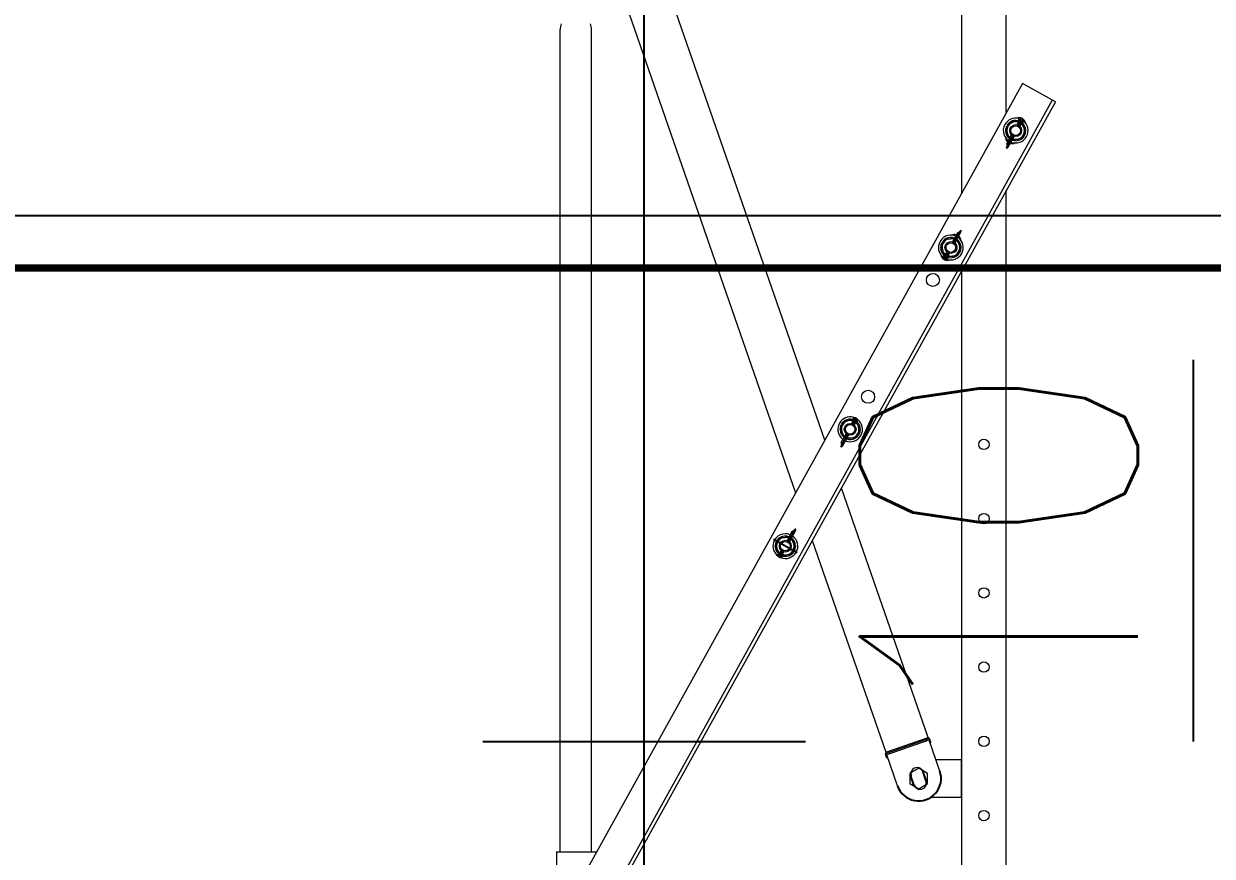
# Model space of a CAD drawing. Header units: millimetres. Extents: x -37020 to 35906, y -101 to 52234.
# Drawn here: x -52.856 to -51.255, y 326.34 to 327.462 of the extents above; entities that cross this region are included whole.
import ezdxf

# ---------------------------------------------------------------- set-up
doc = ezdxf.new("R2010")
doc.units = ezdxf.units.MM
doc.header["$PDMODE"] = 35
doc.header["$PDSIZE"] = 1
for name, pattern in [('CENTER', [50.8, 31.75, -6.35, 6.35, -6.35]), ('DASHED2', [0.375, 0.25, -0.125]), ('HIDDEN', [9.525, 6.35, -3.175]), ('TRAZO_Y_PUNTO2', [12.7, 6.35, -3.175, 0, -3.175])]:
    doc.linetypes.add(name, pattern=pattern)
for name, color, linetype in [('Catenaria', 2, 'Continuous'), ('ME-RIELES', 240, 'TRAZO_Y_PUNTO2'), ('unifilar VIAS Ppales', 5, 'DASHED2')]:
    doc.layers.add(name, color=color, linetype=linetype)
doc.styles.add('Romans', font='romans.shx', dxfattribs={"width": 0.8})
doc.styles.add('Romans PF', font='romans.shx', dxfattribs={"width": 0.8})
doc.styles.get("Standard").update_dxf_attribs({"font": 'arial.ttf'})
doc.dimstyles.get("Standard").update_dxf_attribs({"dimtxt": 0.18, "dimasz": 0.18, "dimexe": 0.18, "dimexo": 0.0625, "dimgap": 0.09, "dimtad": 0, "dimtih": 1, "dimtoh": 1, "dimdec": 4, "dimzin": 0, "dimdsep": 46, "dimtxsty": 'Standard', "dimcen": 0.09, "dimadec": 0, "dimazin": 0, "dimtfac": 1, "dimtdec": 4, "dimtofl": 0, "dimtmove": 0, "dimatfit": 3, "dimfxl": 1, "dimtolj": 1, "dimtzin": 0, "dimarcsym": 0})

# ---------------------------------------------------------------- blocks, each defined once
blk = doc.blocks.new('ménsula móvil OUT G 3.2m')
at = {"color": 251, "linetype": 'Continuous', "lineweight": 15}
for p, q in [((1604.4, 96.3), (1579.8, 51.8)), ((1604.4, 96.3), (2697.7, -509.8)), ((1602.1, 92.1), (2695.4, -513.9)), ((1579.8, 51.8), (2673.1, -554.2)), ((1630.6, 47.8), (1631.1, 48.8)), ((1631.1, 48.8), (1631.2, 49)), ((1631.3, 49.4), (1631.3, 47.7)), ((1631.5, 49.6), (1632.2, 50.7)), ((1632.2, 50.7), (1632.3, 50.7)), ((1632.9, 48.5), (1632.6, 47.8)), ((1633, 49.9), (1632.9, 49.9)), ((1633.3, 49.1), (1632.9, 48.5)), ((1633.1, 49.9), (1633, 49.9)), ((1633, 49.9), (1633, 49.9)), ((1633, 49.9), (1633, 49.9)), ((1633.2, 50), (1633.1, 49.9)), ((1633.1, 49.9), (1633.1, 49.9)), ((1633.3, 50), (1633.2, 50)), ((1633.2, 50), (1633.2, 50)), ((1633.8, 50.2), (1633.3, 50)), ((1634.3, 50.4), (1633.8, 50.2)), ((1634.6, 50.5), (1634.3, 50.4)), ((1634.7, 50.5), (1634.6, 50.5)), ((1636.2, 48.8), (1635.5, 47.4)), ((1636.2, 48.8), (1637.4, 48.1)), ((1631.7, 47.6), (1631.7, 47.7)), ((1631.7, 47.7), (1631.7, 47.7)), ((1631.8, 47.5), (1631.7, 47.6)), ((1631.7, 47.6), (1631.7, 47.6)), ((1631.7, 47.6), (1631.7, 47.6)), ((1631.8, 47.4), (1631.8, 47.5)), ((1631.8, 47.5), (1631.8, 47.5)), ((1631.8, 47.3), (1631.8, 47.4)), ((1631.9, 46.7), (1631.8, 47.3)), ((1632, 46.3), (1631.9, 46.7)), ((1632.1, 46), (1632, 46.3)), ((1632.1, 45.9), (1632.1, 46)), ((1634.4, 45.5), (1635.1, 46.8)), ((1635.6, 44.8), (1634.4, 45.5)), ((1635.1, 46.8), (1635.3, 47.1)), ((1635.1, 46.8), (1636.2, 46.2)), ((1635.5, 47.4), (1635.3, 47.1)), ((1635.3, 47.1), (1636.3, 46.6)), ((1635.3, 47.1), (1636.3, 46.6)), ((1635.5, 47.4), (1636.5, 46.9)), ((1636.7, 32.7), (1635.8, 31.3)), ((1661.3, 30.6), (1649.2, 37.3)), ((1650.2, 38.5), (1662.3, 31.7)), ((1650.3, 38.8), (1665.6, 30.3)), ((1650.3, 38.8), (1662.1, 32.3)), ((1650.5, 39.1), (1666.2, 30.4)), ((1651, 40.5), (1666.6, 31.9)), ((1662.2, 32.2), (1662.1, 32.3)), ((1662.2, 32.1), (1662.2, 32.2)), ((1662.2, 32.2), (1662.2, 32.2)), ((1662.2, 32.2), (1662.2, 32.2)), ((1662.2, 32), (1662.2, 32.1)), ((1662.2, 32.1), (1662.2, 32.1)), ((1662.3, 32), (1662.2, 32)), ((1618.9, 30.1), (654, 30.1)), ((1638.4, 31.8), (1637.7, 30.2)), ((1661.3, 30.6), (1661.3, 30.6)), ((1661.3, 30.6), (1661.5, 30.6)), ((1661.5, 30.6), (1661.8, 30.6)), ((1661.8, 30.6), (1662.2, 30.6)), ((1662.2, 30.6), (1662.8, 30.7)), ((1662.3, 31.9), (1662.3, 32)), ((1662.3, 31.8), (1662.3, 31.9)), ((1662.3, 31.7), (1662.3, 31.8)), ((1662.5, 31.4), (1662.3, 31.7)), ((1662.6, 31), (1662.5, 31.4)), ((1662.8, 30.7), (1662.6, 31)), ((1665.7, 30.3), (1665.6, 30.3)), ((1665.8, 30.3), (1665.7, 30.3)), ((1665.7, 30.3), (1665.7, 30.3)), ((1665.7, 30.3), (1665.7, 30.3)), ((1665.9, 30.4), (1665.8, 30.4)), ((1665.8, 30.4), (1665.8, 30.3)), ((1666, 30.4), (1665.9, 30.4)), ((1666.1, 30.4), (1666, 30.4)), ((1666, 30.4), (1666, 30.4)), ((1666.2, 30.4), (1666.1, 30.4)), ((1666.6, 30.5), (1666.2, 30.4)), ((1666.6, 31.9), (1666.6, 31.9)), ((1666.6, 31.9), (1666.7, 31.7)), ((1667, 30.6), (1666.6, 30.5)), ((1666.7, 31.7), (1666.8, 31.4)), ((1666.8, 31.4), (1667.1, 31.1)), ((1667.3, 30.6), (1667, 30.6)), ((1667.1, 31.1), (1667.3, 30.6)), ((2741, 30.1), (1723.7, 30.1)), ((654, -30.2), (1727.7, -30.2)), ((1778.4, -30.6), (1777.9, -30.6)), ((1777.9, -30.6), (1778, -30.9)), ((1778, -30.9), (1778.1, -31.3)), ((1778.1, -31.3), (1778.3, -31.7)), ((1778.3, -31.7), (1778.3, -31.8)), ((1794, -40.4), (1778.3, -31.7)), ((1778.3, -31.8), (1778.3, -31.8)), ((1778.3, -31.8), (1778.3, -31.9)), ((1778.3, -31.9), (1778.4, -32)), ((1778.8, -30.6), (1778.4, -30.6)), ((1778.4, -32), (1778.4, -32.1)), ((1779.1, -30.6), (1778.8, -30.6)), ((1779.3, -30.6), (1779.1, -30.6)), ((1794.9, -39.2), (1779.3, -30.6)), ((1779.3, -30.6), (1779.3, -30.6)), ((1832.5, -30.2), (3116, -30.2)), ((2541.4, -30.2), (2490.6, -30.2)), ((2490.6, -65), (2490.6, -30.2)), ((2541.4, -71.8), (2541.4, -30.2)), ((1778.4, -32.1), (1778.4, -32.1)), ((1778.4, -32.1), (1778.4, -32.2)), ((1778.4, -32.2), (1778.5, -32.2)), ((1793.8, -40.7), (1778.5, -32.2)), ((1778.5, -32.2), (1778.5, -32.2)), ((1778.5, -32.2), (1778.5, -32.2)), ((1780.3, -34.5), (1780.6, -34.4)), ((1780.5, -34.9), (1780.3, -34.5)), ((1780.8, -35.3), (1780.5, -34.9)), ((1780.6, -34.4), (1781, -34.3)), ((1780.9, -35.5), (1780.8, -35.3)), ((1781, -35.7), (1780.9, -35.5)), ((1781, -34.3), (1781.4, -34.3)), ((1781, -35.8), (1781, -35.7)), ((1781, -35.8), (1793.1, -42.4)), ((1781.4, -34.3), (1781.5, -34.2)), ((1793.6, -41), (1781.4, -34.3)), ((1781.5, -34.2), (1781.6, -34.2)), ((1781.6, -34.2), (1781.7, -34.2)), ((1781.7, -34.2), (1781.7, -34.2)), ((1781.7, -34.2), (1781.8, -34.2)), ((1781.8, -34.2), (1781.8, -34.2)), ((1781.8, -34.2), (1781.9, -34.2)), ((1781.9, -34.2), (1781.9, -34.2)), ((1781.9, -34.2), (1782, -34.2)), ((1793.8, -40.7), (1782, -34.2)), ((1782, -34.2), (1782, -34.2)), ((1809.7, -47.4), (1808.5, -46.7)), ((1809.7, -47.4), (1809, -48.7)), ((1812, -47.8), (1812, -47.9)), ((1812, -47.9), (1812.1, -48.2)), ((1794.2, -54.5), (1793.2, -56)), ((1795.8, -55.5), (1795.1, -57.1)), ((1806.7, -50), (1807.9, -50.7)), ((1808.6, -49.3), (1807.6, -48.8)), ((1808.8, -49), (1807.8, -48.5)), ((1808.8, -49), (1807.8, -48.5)), ((1809, -48.7), (1807.9, -48.1)), ((1807.9, -50.7), (1808.6, -49.3)), ((1808.6, -49.3), (1808.8, -49)), ((1809, -48.7), (1808.8, -49)), ((1809.4, -52.4), (1809.5, -52.4)), ((1809.5, -52.4), (1809.8, -52.3)), ((1809.8, -52.3), (1810.3, -52.1)), ((1810.3, -52.1), (1810.8, -51.9)), ((1811.2, -50.4), (1810.8, -51)), ((1810.8, -51.9), (1810.9, -51.9)), ((1810.9, -51.9), (1811, -51.8)), ((1810.9, -51.9), (1810.9, -51.9)), ((1811, -51.8), (1811.1, -51.8)), ((1811.1, -51.8), (1811.1, -51.8)), ((1811.1, -51.8), (1811.1, -51.8)), ((1811.1, -51.8), (1811.2, -51.8)), ((1811.5, -49.7), (1811.2, -50.4)), ((1811.2, -51.8), (1811.2, -51.8)), ((1812.8, -51.3), (1811.4, -52.1)), ((1811.9, -52.6), (1812.5, -51.7)), ((1812.1, -48.2), (1812.2, -48.6)), ((1812.2, -48.6), (1812.3, -49.2)), ((1812.3, -49.2), (1812.3, -49.3)), ((1812.3, -49.3), (1812.3, -49.4)), ((1812.3, -49.4), (1812.4, -49.4)), ((1812.4, -49.4), (1812.4, -49.5)), ((1812.4, -49.5), (1812.4, -49.5)), ((1812.4, -49.5), (1812.4, -49.5)), ((1812.4, -49.5), (1812.4, -49.6)), ((1812.4, -49.6), (1812.4, -49.6)), ((1812.5, -51.7), (1812.6, -51.6)), ((1812.9, -50.9), (1813.5, -49.7)), ((1813.5, -49.7), (1813.5, -49.7)), ((2506.1, -59.6), (2464.5, -74)), ((2460.8, -75.3), (2124.8, -192.2)), ((2480.6, -132.3), (2460.8, -75.3)), ((2462.2, -73.4), (2461, -76)), ((2466.9, -71.8), (2462.2, -73.4)), ((2462.2, -73.4), (2482.9, -132.9)), ((2464.1, -72.8), (2484.8, -132.3)), ((2466.9, -71.8), (2467.4, -73)), ((2468.3, -72.7), (2468.2, -72.4)), ((2509.1, -76), (2502.1, -88)), ((2522.9, -76), (2509.1, -76)), ((2529.9, -88), (2522.9, -76)), ((2502.1, -88), (2509.1, -100)), ((2522.9, -100), (2529.9, -88)), ((2509.1, -100), (2522.9, -100)), ((2525.9, -116.5), (2484.3, -131)), ((2195.6, -231.4), (2480.6, -132.3)), ((2482.9, -132.9), (2480.4, -131.7)), ((2487.6, -131.3), (2482.9, -132.9)), ((2487.6, -131.3), (2487.2, -130)), ((2488.1, -129.7), (2488.2, -130)), ((2033, -175.2), (2033.4, -174.2)), ((2033.4, -174.2), (2033.5, -174)), ((2033.6, -173.7), (2033.7, -175.3)), ((2033.8, -173.4), (2034.6, -172.3)), ((2034.1, -175.3), (2034, -175.3)), ((2034.1, -175.4), (2034.1, -175.3)), ((2034.1, -175.5), (2034.1, -175.4)), ((2034.1, -175.4), (2034.1, -175.4)), ((2034.1, -175.4), (2034.1, -175.4)), ((2034.1, -175.6), (2034.1, -175.5)), ((2034.1, -175.7), (2034.1, -175.6)), ((2034.1, -175.6), (2034.1, -175.6)), ((2034.2, -176.3), (2034.1, -175.7)), ((2034.6, -172.3), (2034.6, -172.3)), ((2035.2, -174.6), (2034.9, -175.2)), ((2035.6, -173.9), (2035.2, -174.6)), ((2035.4, -173.1), (2035.3, -173.1)), ((2035.3, -173.1), (2035.3, -173.1)), ((2035.3, -173.1), (2035.3, -173.1)), ((2035.3, -173.1), (2035.3, -173.1)), ((2035.5, -173), (2035.4, -173.1)), ((2035.4, -173.1), (2035.4, -173.1)), ((2035.6, -173), (2035.5, -173)), ((2035.5, -173), (2035.5, -173)), ((2036.2, -172.8), (2035.6, -173)), ((2036.6, -172.6), (2036.2, -172.8)), ((2036.9, -172.5), (2036.6, -172.6)), ((2037, -172.5), (2036.9, -172.5)), ((2037.5, -176.2), (2037.6, -175.9)), ((2037.8, -175.6), (2037.6, -175.9)), ((2037.6, -175.9), (2038.7, -176.4)), ((2037.6, -175.9), (2038.7, -176.5)), ((2038.5, -174.3), (2037.8, -175.6)), ((2037.8, -175.6), (2038.8, -176.1)), ((2038.5, -174.3), (2039.8, -174.9)), ((2034.3, -176.7), (2034.2, -176.3)), ((2034.4, -177), (2034.3, -176.7)), ((2034.4, -177.1), (2034.4, -177)), ((2036.7, -177.5), (2037.5, -176.2)), ((2038, -178.2), (2036.7, -177.5)), ((2037.5, -176.2), (2038.5, -176.8)), ((2039.1, -190.3), (2038.1, -191.8)), ((2040.7, -191.2), (2040, -192.8)), ((2063.6, -192.4), (2051.6, -185.7)), ((2052.5, -184.5), (2064.7, -191.3)), ((2052.7, -184.2), (2068, -192.7)), ((2052.7, -184.2), (2064.5, -190.8)), ((2052.8, -183.9), (2068.5, -192.6)), ((2053.4, -182.5), (2068.9, -191.1)), ((2064.5, -190.9), (2064.5, -190.8)), ((2064.5, -190.8), (2064.5, -190.8)), ((2064.5, -190.8), (2064.5, -190.8)), ((2064.5, -190.8), (2064.5, -190.8)), ((2064.6, -191), (2064.5, -190.9)), ((2064.5, -190.9), (2064.5, -190.9)), ((2064.6, -191.1), (2064.6, -191)), ((2064.6, -191.2), (2064.6, -191.1)), ((2064.6, -191.1), (2064.6, -191.1)), ((2064.7, -191.3), (2064.6, -191.2)), ((2064.8, -191.7), (2064.7, -191.3)), ((2065, -192), (2064.8, -191.7)), ((2065.1, -192.4), (2065, -192)), ((2068.9, -191.1), (2068.9, -191.1)), ((2068.9, -191.1), (2069, -191.3)), ((2069, -191.3), (2069.2, -191.6)), ((2069.2, -191.6), (2069.4, -191.9)), ((2069.4, -191.9), (2069.7, -192.4)), ((2063.6, -192.4), (2063.7, -192.4)), ((2063.7, -192.4), (2063.8, -192.4)), ((2063.8, -192.4), (2064.2, -192.4)), ((2064.2, -192.4), (2064.6, -192.4)), ((2064.6, -192.4), (2065.1, -192.4)), ((2068.1, -192.7), (2068, -192.7)), ((2068, -192.7), (2068, -192.7)), ((2068, -192.7), (2068, -192.7)), ((2068, -192.7), (2068, -192.7)), ((2068.2, -192.6), (2068.1, -192.7)), ((2068.1, -192.7), (2068.1, -192.7)), ((2068.3, -192.6), (2068.2, -192.6)), ((2068.4, -192.6), (2068.3, -192.6)), ((2068.5, -192.6), (2068.4, -192.6)), ((2068.4, -192.6), (2068.4, -192.6)), ((2068.9, -192.5), (2068.5, -192.6)), ((2069.3, -192.4), (2068.9, -192.5)), ((2069.7, -192.4), (2069.3, -192.4)), ((2060.4, -214.6), (1407.6, -441.6)), ((1427.4, -498.6), (2131.2, -253.8)), ((2180.7, -253.6), (2180.2, -253.6)), ((2180.2, -253.6), (2180.3, -254)), ((2180.3, -254), (2180.4, -254.3)), ((2180.4, -254.3), (2180.6, -254.7)), ((2180.6, -254.7), (2180.6, -254.8)), ((2196.3, -263.4), (2180.6, -254.7)), ((2180.6, -254.8), (2180.6, -254.9)), ((2180.6, -254.9), (2180.7, -254.9)), ((2181.1, -253.6), (2180.7, -253.6)), ((2180.7, -254.9), (2180.7, -255)), ((2180.7, -255), (2180.7, -255.1)), ((2180.7, -255.1), (2180.7, -255.1)), ((2180.7, -255.1), (2180.8, -255.2)), ((2196.1, -263.7), (2180.8, -255.2)), ((2180.8, -255.2), (2180.8, -255.2)), ((2180.8, -255.2), (2180.8, -255.2)), ((2180.8, -255.2), (2180.8, -255.2)), ((2181.4, -253.6), (2181.1, -253.6)), ((2181.6, -253.6), (2181.4, -253.6)), ((2181.7, -253.6), (2181.6, -253.6)), ((2197.2, -262.2), (2181.7, -253.6)), ((2182.6, -257.5), (2183, -257.4)), ((2182.9, -257.9), (2182.6, -257.5)), ((2183.1, -258.3), (2182.9, -257.9)), ((2183, -257.4), (2183.3, -257.4)), ((2183.2, -258.6), (2183.1, -258.3)), ((2183.3, -258.7), (2183.2, -258.6)), ((2183.3, -257.4), (2183.7, -257.3)), ((2183.4, -258.8), (2183.3, -258.7)), ((2183.4, -258.8), (2195.4, -265.4)), ((2183.7, -257.3), (2183.8, -257.3)), ((2195.9, -264), (2183.7, -257.3)), ((2183.8, -257.3), (2183.9, -257.2)), ((2183.9, -257.2), (2184, -257.2)), ((2184, -257.2), (2184, -257.2)), ((2184, -257.2), (2184.1, -257.2)), ((2184.1, -257.2), (2184.2, -257.2)), ((2184.2, -257.2), (2184.2, -257.2)), ((2184.2, -257.2), (2184.3, -257.2)), ((2196.1, -263.7), (2184.3, -257.2)), ((2184.3, -257.2), (2184.3, -257.2)), ((2184.3, -257.2), (2184.3, -257.2)), ((2211, -272.4), (2209.9, -271.8)), ((2211.1, -272), (2210.1, -271.5)), ((2211.1, -272), (2210.1, -271.5)), ((2211.3, -271.7), (2210.3, -271.2)), ((2212, -270.4), (2210.8, -269.8)), ((2211, -272.4), (2211.1, -272)), ((2211.3, -271.7), (2211.1, -272)), ((2212, -270.4), (2211.3, -271.7)), ((2214.3, -270.8), (2214.4, -270.9)), ((2214.4, -270.9), (2214.4, -271.2)), ((2214.4, -271.2), (2214.5, -271.7)), ((2214.5, -271.7), (2214.6, -272.2)), ((2214.6, -272.2), (2214.7, -272.3)), ((2196.5, -277.6), (2195.5, -279)), ((2198.1, -278.5), (2197.4, -280.1)), ((2209, -273), (2210.2, -273.7)), ((2210.2, -273.7), (2211, -272.4)), ((2211.8, -275.4), (2211.9, -275.4)), ((2211.9, -275.4), (2212.1, -275.3)), ((2212.1, -275.3), (2212.6, -275.1)), ((2212.6, -275.1), (2213.1, -274.9)), ((2213.5, -273.4), (2213.1, -274)), ((2213.1, -274.9), (2213.2, -274.9)), ((2213.2, -274.9), (2213.3, -274.9)), ((2213.3, -274.9), (2213.4, -274.8)), ((2213.3, -274.9), (2213.3, -274.9)), ((2213.4, -274.8), (2213.4, -274.8)), ((2213.4, -274.8), (2213.5, -274.8)), ((2213.9, -272.7), (2213.5, -273.4)), ((2213.5, -274.8), (2213.5, -274.8)), ((2213.5, -274.8), (2213.5, -274.8)), ((2215.1, -274.3), (2213.7, -275.1)), ((2214.2, -275.6), (2214.8, -274.7)), ((2214.7, -272.3), (2214.7, -272.4)), ((2214.7, -272.4), (2214.7, -272.4)), ((2214.7, -272.4), (2214.7, -272.5)), ((2214.7, -272.5), (2214.7, -272.5)), ((2214.7, -272.5), (2214.7, -272.6)), ((2214.7, -272.6), (2214.7, -272.6)), ((2214.7, -272.6), (2214.7, -272.6)), ((2214.8, -274.7), (2214.9, -274.6)), ((2215.2, -274), (2215.8, -272.8)), ((2215.8, -272.8), (2215.8, -272.7)), ((2615, -576), (2615, -522)), ((2615, -528.9), (1507.3, -528.9)), ((2615, -571.1), (1507.3, -571.1)), ((2615, -576), (2665.8, -576))]:
    blk.add_line(p, q, dxfattribs=at)
at = {"color": 251, "linetype": 'HIDDEN'}
for p, q in [((2519, -77.7), (2507.2, -81.8)), ((2524.8, -94.3), (2513, -98.4))]:
    blk.add_line(p, q, dxfattribs=at)
at = {"color": 251, "linetype": 'CENTER'}
blk.add_line((2212, -251.6), (2194.2, -283.6), dxfattribs=at)
at = {"color": 251, "linetype": 'Continuous', "lineweight": 15}
for centre, radius in [((1643.3, 42.7), 8), ((1643.3, 42.7), 6.5), ((2066, 0), 7), ((2166, 0), 7), ((2266, 0), 7), ((2366, 0), 7), ((2466, 0), 7), ((2566, 0), 7), ((1800.8, -44.6), 8), ((1800.8, -44.6), 6.5), ((1844.5, -68.8), 8.75), ((2001.9, -156.1), 8.75), ((2045.7, -180.3), 8), ((2045.7, -180.3), 6.5), ((2203.1, -267.6), 8), ((2203.1, -267.6), 6.5)]:
    blk.add_circle(centre, radius, dxfattribs=at)
for centre, radius, start, end in [((1634.6, 47.5), 8.75, 96.2791, 205.7209), ((1643.3, 42.7), 16.7, 157.9875, 228.7644), ((1631.4, 49.3), 3.51, 61, 281.7336), ((1631.4, 49.3), 2.03, 20.2664, 281.7336), ((1631.4, 49.3), 1.67, 20.2664, 281.7336), ((1643.3, 42.7), 16.7, 337.3746, 144.0125), ((1637.8, 51.7), 5.21, 200.2664, 241), ((1631.4, 49.3), 3.51, 20.2664, 61), ((1637.8, 51.7), 4.85, 200.2664, 241), ((1643.3, 42.7), 13.7, 91.9308, 136.2437), ((1643.3, 42.7), 11.9, 121, 137.2902), ((1637.8, 51.7), 3.36, 200.2664, 241), ((1643.3, 42.7), 11.9, 61, 121), ((1643.3, 42.7), 13.7, 32.0287, 90.4601), ((1643.3, 42.7), 11.9, 1, 61), ((1643.3, 42.7), 13.7, 338.7588, 29.5024), ((1643.3, 42.7), 13.7, 165.7563, 209.2878), ((1643.3, 42.7), 11.9, 164.7098, 181), ((1643.3, 42.7), 11.9, 181, 241), ((1632.8, 42.6), 5.21, 61, 101.7336), ((1632.8, 42.6), 4.85, 61, 101.7336), ((1643.3, 42.7), 13.7, 212.4862, 236.5), ((1632.8, 42.6), 3.36, 61, 101.7336), ((1643.3, 42.7), 16.7, 228.7644, 324.6254), ((1643.3, 42.7), 11.9, 241, 301), ((1643.3, 42.7), 13.7, 272.5777, 323.2412), ((1643.3, 42.7), 11.9, 301, 322.0659), ((1652.1, 37.8), 8.75, 276.2791, 318.7939), ((1643.3, 42.7), 11.9, 339.9341, 1), ((1652.1, 37.8), 8.75, 343.2061, 25.7209), ((1643.3, 42.7), 13.7, 245.5, 269.8653), ((1792, -39.7), 8.75, 96.2791, 138.7939), ((1800.8, -44.6), 16.7, 337.9875, 144.6254), ((1800.8, -44.6), 13.7, 92.4976, 143.2412), ((1800.8, -44.6), 13.7, 31.5399, 89.9713), ((1792, -39.7), 8.75, 163.2061, 205.7209), ((1800.8, -44.6), 16.7, 157.3746, 253.2356), ((1800.8, -44.6), 13.7, 158.7588, 209.4223), ((1800.8, -44.6), 11.9, 159.9341, 181), ((1800.8, -44.6), 11.9, 181, 241), ((1800.8, -44.6), 11.9, 121, 142.0659), ((1800.8, -44.6), 11.9, 61, 121), ((1800.8, -44.6), 11.9, 1, 61), ((1811.3, -44.5), 3.36, 241, 281.7336), ((1809.5, -49.4), 8.75, 276.2791, 25.7209), ((1812.7, -51.2), 3.51, 61, 101.7336), ((1800.8, -44.6), 11.9, 344.7098, 1), ((1800.8, -44.6), 13.7, 345.7563, 30.0692), ((1800.8, -44.6), 13.7, 212.1347, 236.5), ((1800.8, -44.6), 11.9, 241, 301), ((1800.8, -44.6), 13.7, 245.5, 269.5138), ((1800.8, -44.6), 16.7, 253.2356, 324.0125), ((1800.8, -44.6), 13.7, 272.7122, 316.2437), ((1800.8, -44.6), 11.9, 301, 317.2902), ((1806.3, -53.6), 3.36, 20.2664, 61), ((1806.3, -53.6), 4.85, 20.2664, 61), ((1811.3, -44.5), 5.21, 241, 281.7336), ((1806.3, -53.6), 5.21, 20.2664, 61), ((1811.3, -44.5), 4.85, 241, 281.7336), ((1812.7, -51.2), 3.51, 200.2664, 61), ((1812.7, -51.2), 2.03, 200.2664, 101.7336), ((1812.7, -51.2), 1.67, 200.2664, 101.7336), ((2467.3, -72.7), 1, 19.1769, 109.1769), ((2521.9, -86), 8.75, 312.6367, 70.9794), ((2510.1, -90.1), 8.75, 131.5072, 250.9794), ((2487.3, -130.3), 1, 289.1769, 19.1769), ((2045.7, -180.3), 16.7, 157.9875, 228.7644), ((2033.7, -173.7), 3.51, 61, 281.7336), ((2033.7, -173.7), 2.03, 20.2664, 281.7336), ((2033.7, -173.7), 1.67, 20.2664, 281.7336), ((2045.7, -180.3), 16.7, 337.3746, 144.0125), ((2035.1, -180.4), 5.21, 61, 101.7336), ((2035.1, -180.4), 4.85, 61, 101.7336), ((2040.2, -171.3), 5.21, 200.2664, 241), ((2033.7, -173.7), 3.51, 20.2664, 61), ((2040.2, -171.3), 4.85, 200.2664, 241), ((2045.7, -180.3), 13.7, 91.9308, 136.2437), ((2045.7, -180.3), 11.9, 121, 137.2902), ((2040.2, -171.3), 3.36, 200.2664, 241), ((2045.7, -180.3), 11.9, 61, 121), ((2045.7, -180.3), 13.7, 32.0287, 90.4601), ((2045.7, -180.3), 11.9, 1, 61), ((2045.7, -180.3), 13.7, 338.7588, 29.5024), ((2045.7, -180.3), 13.7, 165.7563, 209.2878), ((2045.7, -180.3), 11.9, 164.7098, 181), ((2045.7, -180.3), 11.9, 181, 241), ((2045.7, -180.3), 13.7, 212.4862, 236.5), ((2035.1, -180.4), 3.36, 61, 101.7336), ((2045.7, -180.3), 16.7, 228.7644, 324.6254), ((2045.7, -180.3), 11.9, 241, 301), ((2045.7, -180.3), 13.7, 272.5777, 323.2412), ((2045.7, -180.3), 11.9, 301, 322.0659), ((2045.7, -180.3), 11.9, 339.9341, 1), ((2045.7, -180.3), 13.7, 245.5, 269.8653), ((2203.1, -267.6), 16.7, 337.9875, 144.6254), ((2203.1, -267.6), 13.7, 92.4976, 143.2412), ((2203.1, -267.6), 11.9, 61, 121), ((2203.1, -267.6), 13.7, 31.5399, 89.9713), ((2203.1, -267.6), 16.7, 157.3746, 253.2356), ((2203.1, -267.6), 13.7, 158.7588, 209.4223), ((2203.1, -267.6), 11.9, 159.9341, 181), ((2203.1, -267.6), 11.9, 181, 241), ((2203.1, -267.6), 11.9, 121, 142.0659), ((2203.1, -267.6), 11.9, 1, 61), ((2213.7, -267.5), 5.21, 241, 281.7336), ((2208.6, -276.6), 5.21, 20.2664, 61), ((2213.7, -267.5), 4.85, 241, 281.7336), ((2215, -274.2), 3.51, 200.2664, 61), ((2213.7, -267.5), 3.36, 241, 281.7336), ((2215, -274.2), 2.03, 200.2664, 101.7336), ((2215, -274.2), 3.51, 61, 101.7336), ((2203.1, -267.6), 11.9, 344.7098, 1), ((2203.1, -267.6), 13.7, 345.7563, 30.0692), ((2203.1, -267.6), 13.7, 212.1347, 236.5), ((2203.1, -267.6), 11.9, 241, 301), ((2203.1, -267.6), 13.7, 245.5, 269.5138), ((2203.1, -267.6), 16.7, 253.2356, 324.0125), ((2203.1, -267.6), 13.7, 272.7122, 316.2437), ((2203.1, -267.6), 11.9, 301, 317.2902), ((2208.6, -276.6), 3.36, 20.2664, 61), ((2208.6, -276.6), 4.85, 20.2664, 61), ((2215, -274.2), 1.67, 200.2664, 101.7336), ((1507.3, -553.9), 25, 90, 108.3098), ((1507.3, -546.1), 25, 251.6902, 270)]:
    blk.add_arc(centre, radius, start, end, dxfattribs=at)
at = {"color": 251}
blk.add_arc((2516, -88), 30.2, 289.1769, 109.1769, dxfattribs=at)
at = {"color": 251, "linetype": 'HIDDEN'}
for centre, start, end in [((2521.9, -86), 72.7732, 109.1769), ((2510.1, -90.1), 109.1769, 130.7662), ((2521.9, -86), 289.1769, 311.5072), ((2510.1, -90.1), 252.0667, 289.1769)]:
    blk.add_arc(centre, 8.75, start, end, dxfattribs=at)
at = {"color": 251, "linetype": 'Continuous', "lineweight": 15}
for points, knots in [([(1632.8, 50.2), (1632.6, 50.1), (1632.1, 49.8), (1631.6, 49.5), (1631.3, 49.4)], [0, 0, 0, 0, 0.32141, 1, 1, 1, 1]), ([(1637.2, 52.9), (1636.4, 52.4), (1635.4, 51.8), (1634.5, 51.2), (1634.3, 51.2)], [0, 0, 0, 0, 0.847161, 1, 1, 1, 1]), ([(1643.1, 56.4), (1642.2, 55.9), (1640.3, 54.8), (1638.3, 53.5), (1637.2, 52.9), (1637.2, 52.9)], [0, 0, 0, 0, 0.4845457, 0.9867486, 1, 1, 1, 1]), ([(1649.1, 53.1), (1648.3, 53.6), (1646.6, 54.5), (1644.6, 55.6), (1643.4, 56.3), (1643.1, 56.4)], [0, 0, 0, 0, 0.406635, 0.827972, 1, 1, 1, 1]), ([(1655.1, 49.8), (1654.2, 50.3), (1652.3, 51.3), (1650.2, 52.5), (1649.1, 53.1), (1649.1, 53.1)], [0, 0, 0, 0, 0.484547, 0.986748, 1, 1, 1, 1]), ([(1655.1, 49.8), (1655.1, 49.2), (1655.2, 47.8), (1655.2, 45.5), (1655.2, 43.8), (1655.2, 42.9)], [0, 0, 0, 0, 0.265444, 0.628072, 1, 1, 1, 1]), ([(1631.4, 45.9), (1631.4, 45.6), (1631.4, 44.5), (1631.4, 43.4), (1631.4, 42.5)], [0, 0, 0, 0, 0.2287917, 1, 1, 1, 1]), ([(1631.4, 42.5), (1631.4, 42.3), (1631.4, 41.3), (1631.5, 39.4), (1631.5, 37.2), (1631.5, 36), (1631.5, 35.6)], [0, 0, 0, 0, 0.066921, 0.435837, 0.815266, 1, 1, 1, 1]), ([(1631.5, 35.6), (1632.5, 35.1), (1634.4, 34), (1636.5, 32.9), (1637.5, 32.3), (1637.6, 32.3)], [0, 0, 0, 0, 0.4845457, 0.9867481, 1, 1, 1, 1]), ([(1637.6, 32.3), (1638.4, 31.8), (1640.1, 30.8), (1642.1, 29.7), (1643.2, 29.1), (1643.6, 28.9)], [0, 0, 0, 0, 0.406636, 0.827972, 1, 1, 1, 1]), ([(1643.6, 28.9), (1644.5, 29.5), (1646.4, 30.6), (1648.4, 31.8), (1649.4, 32.5), (1649.5, 32.5)], [0, 0, 0, 0, 0.484546, 0.986748, 1, 1, 1, 1]), ([(1649.5, 32.5), (1650.3, 33), (1651.7, 33.8), (1653, 34.6), (1653.5, 34.9)], [0, 0, 0, 0, 0.597277, 1, 1, 1, 1]), ([(1655.2, 42.9), (1655.3, 42.7), (1655.3, 41.7), (1655.3, 40.1), (1655.3, 38.7), (1655.3, 38.2)], [0, 0, 0, 0, 0.098345, 0.64049, 1, 1, 1, 1]), ([(1800.5, -30.8), (1800, -31.1), (1798.9, -31.8), (1796.9, -33), (1795.4, -33.9), (1794.6, -34.4)], [0, 0, 0, 0, 0.265444, 0.628072, 1, 1, 1, 1]), ([(1800.5, -30.8), (1801.5, -31.3), (1803.4, -32.4), (1805.5, -33.6), (1806.5, -34.1), (1806.5, -34.2)], [0, 0, 0, 0, 0.484547, 0.986748, 1, 1, 1, 1]), ([(1788.9, -44.8), (1788.8, -43.8), (1788.8, -42.2), (1788.8, -40.7), (1788.8, -40)], [0, 0, 0, 0, 0.597277, 1, 1, 1, 1]), ([(1789, -51.7), (1789, -50.6), (1788.9, -48.4), (1788.9, -46), (1788.9, -44.8), (1788.9, -44.8)], [0, 0, 0, 0, 0.484546, 0.986748, 1, 1, 1, 1]), ([(1794.6, -34.4), (1794.5, -34.5), (1793.6, -35), (1792.2, -35.8), (1791, -36.5), (1790.6, -36.8)], [0, 0, 0, 0, 0.098345, 0.64049, 1, 1, 1, 1]), ([(1806.5, -34.2), (1807.4, -34.6), (1809.1, -35.6), (1811.1, -36.7), (1812.2, -37.3), (1812.6, -37.5)], [0, 0, 0, 0, 0.406635, 0.827972, 1, 1, 1, 1]), ([(1812.6, -37.5), (1812.6, -38.6), (1812.6, -40.7), (1812.7, -43.1), (1812.7, -44.3), (1812.7, -44.4)], [0, 0, 0, 0, 0.4845457, 0.9867486, 1, 1, 1, 1]), ([(1812.7, -44.4), (1812.7, -45.3), (1812.7, -46.5), (1812.7, -47.6), (1812.7, -47.7)], [0, 0, 0, 0, 0.847161, 1, 1, 1, 1]), ([(1795, -55), (1794.2, -54.5), (1792.4, -53.6), (1790.4, -52.5), (1789.3, -51.8), (1789, -51.7)], [0, 0, 0, 0, 0.406636, 0.827972, 1, 1, 1, 1]), ([(1801, -58.3), (1800.1, -57.8), (1798.2, -56.8), (1796.1, -55.6), (1795, -55), (1795, -55)], [0, 0, 0, 0, 0.4845457, 0.9867481, 1, 1, 1, 1]), ([(1806.9, -54.8), (1806.8, -54.9), (1805.9, -55.4), (1804.2, -56.4), (1802.4, -57.5), (1801.4, -58.1), (1801, -58.3)], [0, 0, 0, 0, 0.066921, 0.435837, 0.815266, 1, 1, 1, 1]), ([(1809.8, -53), (1809.6, -53.2), (1808.7, -53.7), (1807.7, -54.3), (1806.9, -54.8)], [0, 0, 0, 0, 0.2287917, 1, 1, 1, 1]), ([(1812.8, -49.6), (1812.8, -49.7), (1812.8, -50.3), (1812.8, -50.9), (1812.8, -51.3)], [0, 0, 0, 0, 0.32141, 1, 1, 1, 1]), ([(2035.1, -172.8), (2034.9, -172.9), (2034.4, -173.2), (2034, -173.5), (2033.6, -173.7)], [0, 0, 0, 0, 0.32141, 1, 1, 1, 1]), ([(2039.5, -170.1), (2038.7, -170.6), (2037.7, -171.2), (2036.8, -171.8), (2036.6, -171.9)], [0, 0, 0, 0, 0.847161, 1, 1, 1, 1]), ([(2045.4, -166.6), (2044.5, -167.1), (2042.6, -168.2), (2040.6, -169.5), (2039.6, -170.1), (2039.5, -170.1)], [0, 0, 0, 0, 0.4845457, 0.9867486, 1, 1, 1, 1]), ([(2051.4, -169.9), (2050.6, -169.4), (2048.9, -168.5), (2046.9, -167.4), (2045.8, -166.8), (2045.4, -166.6)], [0, 0, 0, 0, 0.406635, 0.827972, 1, 1, 1, 1]), ([(2057.5, -173.2), (2056.5, -172.7), (2054.6, -171.7), (2052.5, -170.5), (2051.5, -169.9), (2051.4, -169.9)], [0, 0, 0, 0, 0.484547, 0.986748, 1, 1, 1, 1]), ([(2057.5, -173.2), (2057.5, -173.8), (2057.5, -175.2), (2057.5, -177.5), (2057.6, -179.2), (2057.6, -180.1)], [0, 0, 0, 0, 0.265444, 0.628072, 1, 1, 1, 1]), ([(2033.7, -177.2), (2033.7, -177.4), (2033.7, -178.5), (2033.7, -179.7), (2033.8, -180.5)], [0, 0, 0, 0, 0.2287917, 1, 1, 1, 1]), ([(2033.8, -180.5), (2033.8, -180.7), (2033.8, -181.7), (2033.8, -183.7), (2033.8, -185.8), (2033.9, -187), (2033.9, -187.4)], [0, 0, 0, 0, 0.066921, 0.435837, 0.815266, 1, 1, 1, 1]), ([(2033.9, -187.4), (2034.8, -187.9), (2036.7, -189), (2038.8, -190.1), (2039.9, -190.7), (2039.9, -190.7)], [0, 0, 0, 0, 0.4845457, 0.9867481, 1, 1, 1, 1]), ([(2039.9, -190.7), (2040.7, -191.2), (2042.4, -192.2), (2044.4, -193.3), (2045.6, -193.9), (2045.9, -194.1)], [0, 0, 0, 0, 0.406636, 0.827972, 1, 1, 1, 1]), ([(2045.9, -194.1), (2046.8, -193.5), (2048.7, -192.4), (2050.7, -191.2), (2051.8, -190.6), (2051.8, -190.5)], [0, 0, 0, 0, 0.484546, 0.986748, 1, 1, 1, 1]), ([(2051.8, -190.5), (2052.6, -190), (2054, -189.2), (2055.3, -188.4), (2055.9, -188.1)], [0, 0, 0, 0, 0.597277, 1, 1, 1, 1]), ([(2057.6, -180.1), (2057.6, -180.3), (2057.6, -181.3), (2057.6, -182.9), (2057.6, -184.3), (2057.7, -184.9)], [0, 0, 0, 0, 0.098345, 0.64049, 1, 1, 1, 1]), ([(2202.9, -253.8), (2202.4, -254.1), (2201.2, -254.9), (2199.2, -256), (2197.7, -256.9), (2197, -257.4)], [0, 0, 0, 0, 0.265444, 0.628072, 1, 1, 1, 1]), ([(2202.9, -253.8), (2203.8, -254.4), (2205.7, -255.4), (2207.8, -256.6), (2208.8, -257.2), (2208.9, -257.2)], [0, 0, 0, 0, 0.484547, 0.986748, 1, 1, 1, 1]), ([(2191.2, -267.8), (2191.2, -266.8), (2191.1, -265.2), (2191.1, -263.7), (2191.1, -263.1)], [0, 0, 0, 0, 0.597277, 1, 1, 1, 1]), ([(2191.3, -274.7), (2191.3, -273.6), (2191.2, -271.4), (2191.2, -269.1), (2191.2, -267.8), (2191.2, -267.8)], [0, 0, 0, 0, 0.484546, 0.986748, 1, 1, 1, 1]), ([(2197, -257.4), (2196.8, -257.5), (2195.9, -258), (2194.6, -258.8), (2193.4, -259.5), (2192.9, -259.8)], [0, 0, 0, 0, 0.098345, 0.64049, 1, 1, 1, 1]), ([(2208.9, -257.2), (2209.7, -257.6), (2211.4, -258.6), (2213.4, -259.7), (2214.6, -260.3), (2214.9, -260.5)], [0, 0, 0, 0, 0.406635, 0.827972, 1, 1, 1, 1]), ([(2214.9, -260.5), (2214.9, -261.6), (2214.9, -263.8), (2215, -266.1), (2215, -267.4), (2215, -267.4)], [0, 0, 0, 0, 0.4845457, 0.9867486, 1, 1, 1, 1]), ([(2215, -267.4), (2215, -268.4), (2215, -269.5), (2215.1, -270.6), (2215.1, -270.8)], [0, 0, 0, 0, 0.847161, 1, 1, 1, 1]), ([(2197.3, -278), (2196.5, -277.5), (2194.8, -276.6), (2192.8, -275.5), (2191.6, -274.9), (2191.3, -274.7)], [0, 0, 0, 0, 0.406636, 0.827972, 1, 1, 1, 1]), ([(2203.3, -281.3), (2202.4, -280.8), (2200.5, -279.8), (2198.4, -278.6), (2197.3, -278), (2197.3, -278)], [0, 0, 0, 0, 0.4845457, 0.9867481, 1, 1, 1, 1]), ([(2209.2, -277.8), (2209.1, -277.9), (2208.2, -278.4), (2206.6, -279.4), (2204.7, -280.5), (2203.7, -281.1), (2203.3, -281.3)], [0, 0, 0, 0, 0.066921, 0.435837, 0.815266, 1, 1, 1, 1]), ([(2212.1, -276.1), (2211.9, -276.2), (2211, -276.8), (2210, -277.3), (2209.2, -277.8)], [0, 0, 0, 0, 0.2287917, 1, 1, 1, 1]), ([(2215.1, -272.6), (2215.1, -272.8), (2215.1, -273.3), (2215.1, -273.9), (2215.1, -274.3)], [0, 0, 0, 0, 0.32141, 1, 1, 1, 1])]:
    blk.add_open_spline(points, degree=3, knots=knots, dxfattribs=at)
blk = doc.blocks.new('*D248')
at = {"layer": 'Defpoints', "color": 0, "transparency": 16777216}
for p in [(-63.5531, 326.5044), (-17.5612, 322.408), (-17.6234, 321.8002)]:
    blk.add_point(p, dxfattribs=at)
at = {"layer": 'Catenaria', "color": 3, "linetype": 'Continuous', "transparency": 16777216, "insert": (-37.6719, 324.8447), "char_height": 0.5, "attachment_point": 5, "rotation": 354.1521, "style": 'Romans'}
blk.add_mtext('\\A1;46.17', dxfattribs=at)

msp = doc.modelspace()

# ---------------------------------------------------------------- linework, layer by layer
at = {"layer": 'Catenaria', "color": 1, "linetype": 'Continuous', "ltscale": 7}
for p, q in [((-52.0203, 326.2948), (-52.0203, 329.2948)), ((-52.2375, 326.4948), (-51.803, 326.4948))]:
    msp.add_line(p, q, dxfattribs=at)
at = {"layer": 'ME-RIELES', "color": 8, "ltscale": 0.1, "const_width": 0.01, "elevation": 0.2291}
msp.add_lwpolyline([(-342.3628, 327.1461), (58.431, 327.1276)], dxfattribs=at)
at = {"layer": 'unifilar VIAS Ppales', "color": 251, "linetype": 'Continuous', "ltscale": 10}
for p, q in [((-45.3396, 327.203, -11.48), (-72.8215, 327.2039, -11.48)), ((-45.3396, 327.1332, -11.48), (-72.8215, 327.134, -11.48))]:
    msp.add_line(p, q, dxfattribs=at)
at = {"layer": 'unifilar VIAS Ppales', "color": 251, "linetype": 'Continuous', "ltscale": 10, "elevation": -11.48}
for points in [[(-3.1824, 322.9035, -0.024862), (-32.944, 324.3879), (-46.167, 325.7102, 0.024923), (-76.1091, 327.2037)], [(-3.1825, 322.8337, -0.024862), (-32.951, 324.3184), (-46.174, 325.6407, 0.024923), (-76.1091, 327.1338)]]:
    msp.add_lwpolyline(points, format="xyb", dxfattribs=at)

# ---------------------------------------------------------------- block references
at = {"xscale": 0.001, "yscale": 0.001, "zscale": 0.001, "rotation": 270}
msp.add_blockref('ménsula móvil OUT G 3.2m', (-51.5623, 328.9612), dxfattribs=at)

# ---------------------------------------------------------------- texts
at = {"layer": 'Catenaria', "color": 4, "style": 'Romans PF', "width": 0.8}
msp.add_text('%%U10', height=0.375, rotation=90, dxfattribs=at).set_placement((-51.3548, 326.4948))

# ---------------------------------------------------------------- dimensions: what is measured, and where the dimension line sits
at = {"layer": 'Catenaria', "linetype": 'Continuous'}
dim = msp.add_linear_dim(base=(-17.5612, 322.408), p1=(-63.5531, 326.5044, -11.48), p2=(-17.6234, 321.8002), angle=354.1521, dimstyle='Standard', override={"dimscale": 0.1, "dimtxt": 5, "dimasz": 2.5, "dimexe": 1, "dimexo": 1, "dimgap": 1.25, "dimtad": 1, "dimtih": 0, "dimtoh": 0, "dimdec": 2, "dimzin": 1, "dimtxsty": 'Romans', "dimcen": 1, "dimse1": 1, "dimse2": 1, "dimsd1": 1, "dimsd2": 1, "dimclrd": 2, "dimclre": 1, "dimclrt": 3, "dimaunit": 1, "dimadec": 3, "dimtdec": 2, "dimtix": 1, "dimtofl": 1, "dimatfit": 0, "dimtzin": 8}, dxfattribs=at)
dim.commit()
dim.dimension.update_dxf_attribs({"geometry": '*D248', "text_midpoint": (-37.7101, 324.4716), "dimtype": 161})

doc.saveas('drawing.dxf')
